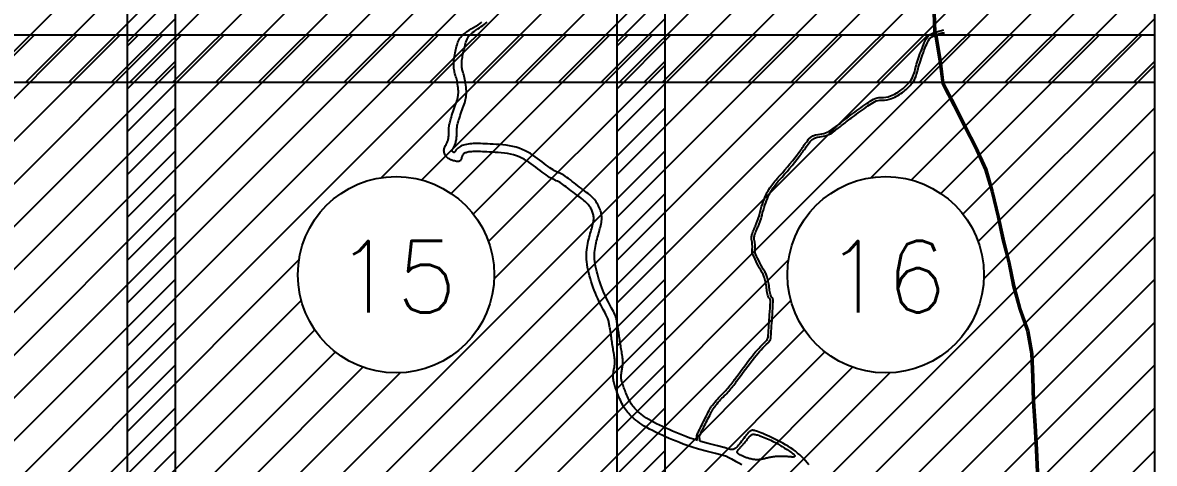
# Model space of a CAD drawing. Header units: metres. Extents: x 511708 to 512549, y 196282 to 196876.
# Drawn here: x 512452.11 to 512499.08, y 196479.93 to 196498.23 of the extents above; entities that cross this region are included whole.
import ezdxf
from ezdxf.enums import TextEntityAlignment as Align

# ---------------------------------------------------------------- set-up
doc = ezdxf.new("R2010")
doc.units = ezdxf.units.M
doc.header["$MEASUREMENT"] = 0
doc.layers.get('0').update_dxf_attribs({"linetype": 'CONTINUOUS'})
doc.styles.get("Standard").update_dxf_attribs({"font": 'Simplex.shx'})

msp = doc.modelspace()

# ---------------------------------------------------------------- hatches: boundary and pattern name
at = {"ltscale": 30}
h = msp.add_hatch(dxfattribs=at)
h.set_pattern_fill('LINE', color=2, scale=0.396, angle=45, style=0)
h.set_pattern_definition([(45, (510676.5057, 194380.4005), (-0.88904536, 0.88904536), [])])
edge = h.paths.add_edge_path(flags=16)
edge.add_arc((512447.286, 196505.707), 4.076, 0, 360)
h.paths.add_polyline_path([(512436.135, 196515.67), (512458.437, 196515.67), (512458.437, 196495.743), (512436.135, 196495.743)])
h = msp.add_hatch(dxfattribs=at)
h.set_pattern_fill('LINE', color=2, scale=0.396, angle=45, style=0)
h.set_pattern_definition([(45, (510696.8274, 194380.4005), (-0.88904536, 0.88904536), [])])
edge = h.paths.add_edge_path(flags=16)
edge.add_arc((512467.608, 196505.707), 4.076, 0, 360)
h.paths.add_polyline_path([(512456.457, 196515.67), (512478.759, 196515.67), (512478.759, 196495.743), (512456.457, 196495.743)])
h = msp.add_hatch(dxfattribs=at)
h.set_pattern_fill('LINE', color=2, scale=0.396, angle=45, style=0)
h.set_pattern_definition([(45, (510717.149, 194380.4005), (-0.88904536, 0.88904536), [])])
edge = h.paths.add_edge_path(flags=16)
edge.add_arc((512487.929, 196505.707), 4.076, 0, 360)
h.paths.add_polyline_path([(512476.779, 196515.67), (512499.08, 196515.67), (512499.08, 196495.743), (512476.779, 196495.743)])
h = msp.add_hatch(dxfattribs=at)
h.set_pattern_fill('LINE', color=2, scale=0.396, angle=45, style=0)
h.set_pattern_definition([(45, (510676.5057, 194362.4543), (-0.88904536, 0.88904536), [])])
edge = h.paths.add_edge_path(flags=16)
edge.add_arc((512447.286, 196487.76), 4.076, 0, 360)
h.paths.add_polyline_path([(512436.135, 196497.723), (512458.437, 196497.723), (512458.437, 196477.797), (512436.135, 196477.797)])
h = msp.add_hatch(dxfattribs=at)
h.set_pattern_fill('LINE', color=2, scale=0.396, angle=45, style=0)
h.set_pattern_definition([(45, (510696.8274, 194362.4543), (-0.88904536, 0.88904536), [])])
edge = h.paths.add_edge_path(flags=16)
edge.add_arc((512467.608, 196487.76), 4.076, 0, 360)
h.paths.add_polyline_path([(512456.457, 196497.723), (512478.759, 196497.723), (512478.759, 196477.797), (512456.457, 196477.797)])
h = msp.add_hatch(dxfattribs=at)
h.set_pattern_fill('LINE', color=2, scale=0.396, angle=45, style=0)
h.set_pattern_definition([(45, (510717.149, 194362.4543), (-0.88904536, 0.88904536), [])])
edge = h.paths.add_edge_path(flags=16)
edge.add_arc((512487.929, 196487.76), 4.076, 0, 360)
h.paths.add_polyline_path([(512476.779, 196497.723), (512499.08, 196497.723), (512499.08, 196477.797), (512476.779, 196477.797)])

# ---------------------------------------------------------------- linework, layer by layer
at = {"color": 3}
for p, q in [((512489.905, 196498.658), (512489.93, 196497.815)), ((512489.975, 196498.636), (512489.999, 196497.826)), ((512489.93, 196497.815), (512489.986, 196497.629)), ((512489.986, 196497.629), (512490.144, 196496.642)), ((512489.999, 196497.826), (512490.054, 196497.644)), ((512490.054, 196497.644), (512490.212, 196496.652)), ((512490.144, 196496.642), (512490.267, 196495.692)), ((512490.212, 196496.652), (512490.334, 196495.713)), ((512490.267, 196495.692), (512490.746, 196494.768)), ((512490.334, 196495.713), (512490.807, 196494.799)), ((512490.746, 196494.768), (512491.195, 196493.867)), ((512490.807, 196494.799), (512491.257, 196493.898)), ((512491.195, 196493.867), (512491.626, 196493.038)), ((512491.257, 196493.898), (512491.688, 196493.068)), ((512491.626, 196493.038), (512492.049, 196492.118)), ((512491.688, 196493.068), (512492.114, 196492.142)), ((512492.049, 196492.118), (512492.314, 196491.203)), ((512492.114, 196492.142), (512492.381, 196491.221)), ((512492.314, 196491.203), (512492.563, 196490.164)), ((512492.381, 196491.221), (512492.631, 196490.179)), ((512492.563, 196490.164), (512492.77, 196489.22)), ((512492.631, 196490.179), (512492.837, 196489.236)), ((512492.77, 196489.22), (512493.006, 196488.281)), ((512492.837, 196489.236), (512493.074, 196488.296)), ((512493.006, 196488.281), (512493.213, 196487.276)), ((512493.074, 196488.296), (512493.281, 196487.292)), ((512493.213, 196487.276), (512493.464, 196486.329)), ((512493.281, 196487.292), (512493.53, 196486.35)), ((512493.464, 196486.329), (512493.791, 196485.414)), ((512493.53, 196486.35), (512493.858, 196485.432)), ((512493.791, 196485.414), (512493.947, 196484.488)), ((512493.858, 196485.432), (512494.016, 196484.495)), ((512493.947, 196484.488), (512493.996, 196483.498)), ((512494.016, 196484.495), (512494.065, 196483.501)), ((512493.996, 196483.498), (512494.026, 196482.506)), ((512494.065, 196483.501), (512494.095, 196482.509)), ((512494.026, 196482.506), (512494.087, 196481.489)), ((512494.095, 196482.509), (512494.156, 196481.493)), ((512494.087, 196481.489), (512494.142, 196480.497)), ((512494.156, 196481.493), (512494.211, 196480.501)), ((512494.142, 196480.497), (512494.184, 196479.559)), ((512494.211, 196480.501), (512494.254, 196479.562))]:
    msp.add_line(p, q, dxfattribs=at)
at = {"color": 5, "linetype": 'Continuous', "lineweight": -3}
for points in [[(512436.135, 196515.67), (512458.437, 196515.67), (512458.437, 196495.743), (512436.135, 196495.743)], [(512456.457, 196515.67), (512478.759, 196515.67), (512478.759, 196495.743), (512456.457, 196495.743)], [(512476.779, 196515.67), (512499.08, 196515.67), (512499.08, 196495.743), (512476.779, 196495.743)], [(512436.135, 196497.723), (512458.437, 196497.723), (512458.437, 196477.797), (512436.135, 196477.797)], [(512456.457, 196497.723), (512478.759, 196497.723), (512478.759, 196477.797), (512456.457, 196477.797)], [(512476.779, 196497.723), (512499.08, 196497.723), (512499.08, 196477.797), (512476.779, 196477.797)]]:
    msp.add_lwpolyline(points, close=True, dxfattribs=at)
at = {"color": 42, "ltscale": 30}
for points in [[(512481.337, 196480.22), (512480.862, 196480.337), (512480.472, 196480.437), (512480.156, 196480.524), (512479.9, 196480.6), (512479.692, 196480.668), (512479.519, 196480.73), (512479.368, 196480.789), (512479.227, 196480.847), (512479.085, 196480.907), (512478.941, 196480.968), (512478.797, 196481.031), (512478.654, 196481.094), (512478.515, 196481.158), (512478.379, 196481.223), (512478.25, 196481.287), (512478.128, 196481.351), (512478.015, 196481.415), (512477.91, 196481.478), (512477.813, 196481.54), (512477.723, 196481.601), (512477.641, 196481.661), (512477.565, 196481.72), (512477.495, 196481.777), (512477.43, 196481.833), (512477.37, 196481.888), (512477.314, 196481.942), (512477.263, 196481.995), (512477.215, 196482.049), (512477.171, 196482.104), (512477.129, 196482.161), (512477.09, 196482.219), (512477.052, 196482.281), (512477.016, 196482.345), (512476.982, 196482.413), (512476.949, 196482.482), (512476.917, 196482.553), (512476.886, 196482.624), (512476.857, 196482.695), (512476.829, 196482.766), (512476.802, 196482.835), (512476.776, 196482.902), (512476.751, 196482.967), (512476.728, 196483.03), (512476.707, 196483.09), (512476.687, 196483.149), (512476.67, 196483.205), (512476.655, 196483.26), (512476.643, 196483.312), (512476.633, 196483.362), (512476.626, 196483.41), (512476.621, 196483.457), (512476.618, 196483.502), (512476.618, 196483.546), (512476.619, 196483.589), (512476.622, 196483.631), (512476.626, 196483.672), (512476.632, 196483.713), (512476.639, 196483.754), (512476.646, 196483.795), (512476.653, 196483.834), (512476.661, 196483.873), (512476.668, 196483.912), (512476.674, 196483.95), (512476.68, 196483.986), (512476.684, 196484.022), (512476.687, 196484.058), (512476.689, 196484.093), (512476.69, 196484.13), (512476.689, 196484.167), (512476.686, 196484.207), (512476.683, 196484.249), (512476.677, 196484.294), (512476.671, 196484.343), (512476.663, 196484.395), (512476.654, 196484.45), (512476.644, 196484.507), (512476.634, 196484.567), (512476.623, 196484.628), (512476.613, 196484.691), (512476.602, 196484.755), (512476.592, 196484.82), (512476.583, 196484.886), (512476.573, 196484.951), (512476.564, 196485.016), (512476.555, 196485.08), (512476.547, 196485.143), (512476.538, 196485.204), (512476.529, 196485.262), (512476.521, 196485.318), (512476.513, 196485.371), (512476.504, 196485.422), (512476.496, 196485.47), (512476.488, 196485.517), (512476.48, 196485.562), (512476.473, 196485.606), (512476.466, 196485.648), (512476.459, 196485.689), (512476.452, 196485.73), (512476.444, 196485.771), (512476.435, 196485.813), (512476.424, 196485.856), (512476.41, 196485.902), (512476.392, 196485.949), (512476.37, 196486), (512476.344, 196486.055), (512476.314, 196486.114), (512476.28, 196486.178), (512476.242, 196486.246), (512476.202, 196486.32), (512476.16, 196486.399), (512476.115, 196486.485), (512476.07, 196486.576), (512476.023, 196486.675), (512475.976, 196486.779), (512475.929, 196486.888), (512475.883, 196487.001), (512475.837, 196487.117), (512475.793, 196487.236), (512475.751, 196487.356), (512475.711, 196487.477), (512475.674, 196487.597), (512475.64, 196487.717), (512475.61, 196487.835), (512475.583, 196487.952), (512475.56, 196488.067), (512475.541, 196488.18), (512475.527, 196488.291), (512475.518, 196488.398), (512475.513, 196488.502), (512475.513, 196488.603), (512475.518, 196488.7), (512475.526, 196488.795), (512475.537, 196488.887), (512475.551, 196488.977), (512475.568, 196489.064), (512475.586, 196489.149), (512475.605, 196489.232), (512475.625, 196489.312), (512475.646, 196489.391), (512475.667, 196489.466), (512475.688, 196489.539), (512475.708, 196489.609), (512475.727, 196489.676), (512475.745, 196489.739), (512475.761, 196489.799), (512475.776, 196489.856), (512475.788, 196489.91), (512475.798, 196489.962), (512475.805, 196490.011), (512475.81, 196490.059), (512475.812, 196490.105), (512475.811, 196490.149), (512475.807, 196490.193), (512475.8, 196490.236), (512475.79, 196490.279), (512475.778, 196490.32), (512475.763, 196490.361), (512475.747, 196490.402), (512475.728, 196490.442), (512475.709, 196490.481), (512475.687, 196490.52), (512475.664, 196490.559), (512475.639, 196490.598), (512475.611, 196490.637), (512475.579, 196490.676), (512475.544, 196490.716), (512475.504, 196490.757), (512475.458, 196490.799), (512475.408, 196490.842), (512475.353, 196490.887), (512475.293, 196490.933), (512475.23, 196490.98), (512475.164, 196491.029), (512475.095, 196491.08), (512475.025, 196491.132), (512474.954, 196491.185), (512474.882, 196491.241), (512474.81, 196491.296), (512474.739, 196491.352), (512474.669, 196491.406), (512474.602, 196491.457), (512474.536, 196491.505), (512474.474, 196491.548), (512474.414, 196491.585), (512474.359, 196491.616), (512474.307, 196491.642), (512474.255, 196491.665), (512474.205, 196491.688), (512474.153, 196491.711), (512474.098, 196491.736), (512474.04, 196491.767), (512473.977, 196491.804), (512473.908, 196491.85), (512473.834, 196491.902), (512473.755, 196491.961), (512473.671, 196492.024), (512473.585, 196492.091), (512473.495, 196492.16), (512473.404, 196492.23), (512473.311, 196492.299), (512473.218, 196492.367), (512473.123, 196492.432), (512473.026, 196492.494), (512472.926, 196492.552), (512472.823, 196492.606), (512472.716, 196492.655), (512472.604, 196492.698), (512472.486, 196492.735), (512472.363, 196492.765), (512472.235, 196492.789), (512472.105, 196492.807), (512471.974, 196492.822), (512471.845, 196492.833), (512471.72, 196492.841), (512471.599, 196492.847), (512471.486, 196492.853), (512471.382, 196492.858), (512471.286, 196492.863), (512471.198, 196492.867), (512471.117, 196492.871), (512471.042, 196492.874), (512470.973, 196492.876), (512470.908, 196492.877), (512470.846, 196492.876), (512470.788, 196492.873), (512470.733, 196492.869), (512470.681, 196492.864), (512470.633, 196492.857), (512470.589, 196492.848), (512470.548, 196492.839), (512470.512, 196492.828), (512470.48, 196492.817), (512470.452, 196492.804), (512470.429, 196492.791), (512470.409, 196492.776), (512470.392, 196492.76), (512470.377, 196492.742), (512470.365, 196492.722), (512470.355, 196492.7), (512470.346, 196492.676), (512470.338, 196492.649), (512470.33, 196492.621), (512470.321, 196492.592), (512470.311, 196492.564), (512470.299, 196492.538), (512470.284, 196492.514), (512470.266, 196492.494), (512470.243, 196492.478), (512470.216, 196492.468), (512470.185, 196492.463), (512470.151, 196492.463), (512470.114, 196492.467), (512470.075, 196492.474), (512470.035, 196492.483), (512469.994, 196492.495), (512469.955, 196492.508), (512469.916, 196492.522), (512469.879, 196492.537), (512469.843, 196492.554), (512469.809, 196492.572), (512469.777, 196492.592), (512469.747, 196492.615), (512469.719, 196492.639), (512469.693, 196492.667), (512469.67, 196492.697), (512469.649, 196492.73), (512469.631, 196492.765), (512469.616, 196492.801), (512469.605, 196492.839), (512469.598, 196492.877), (512469.596, 196492.915), (512469.598, 196492.953), (512469.604, 196492.99), (512469.615, 196493.026), (512469.629, 196493.062), (512469.645, 196493.096), (512469.662, 196493.13), (512469.681, 196493.163), (512469.699, 196493.195), (512469.716, 196493.226), (512469.731, 196493.256), (512469.744, 196493.286), (512469.756, 196493.316), (512469.766, 196493.346), (512469.775, 196493.378), (512469.781, 196493.411), (512469.787, 196493.445), (512469.791, 196493.482), (512469.794, 196493.522), (512469.796, 196493.564), (512469.797, 196493.608), (512469.797, 196493.652), (512469.798, 196493.698), (512469.799, 196493.744), (512469.8, 196493.79), (512469.802, 196493.835), (512469.805, 196493.878), (512469.81, 196493.922), (512469.816, 196493.966), (512469.824, 196494.013), (512469.834, 196494.062), (512469.847, 196494.115), (512469.863, 196494.173), (512469.882, 196494.237), (512469.904, 196494.307), (512469.929, 196494.383), (512469.955, 196494.462), (512469.983, 196494.544), (512470.011, 196494.625), (512470.039, 196494.706), (512470.066, 196494.782), (512470.091, 196494.855), (512470.114, 196494.92), (512470.134, 196494.981), (512470.151, 196495.038), (512470.165, 196495.093), (512470.177, 196495.147), (512470.185, 196495.202), (512470.191, 196495.259), (512470.193, 196495.319), (512470.193, 196495.384), (512470.189, 196495.453), (512470.183, 196495.524), (512470.174, 196495.596), (512470.164, 196495.668), (512470.152, 196495.738), (512470.139, 196495.805), (512470.124, 196495.868), (512470.11, 196495.925), (512470.094, 196495.978), (512470.079, 196496.028), (512470.065, 196496.075), (512470.051, 196496.121), (512470.038, 196496.167), (512470.027, 196496.215), (512470.017, 196496.264), (512470.01, 196496.317), (512470.005, 196496.373), (512470.001, 196496.432), (512470, 196496.493), (512470.002, 196496.556), (512470.005, 196496.622), (512470.011, 196496.689), (512470.02, 196496.757), (512470.03, 196496.827), (512470.043, 196496.897), (512470.057, 196496.967), (512470.072, 196497.036), (512470.089, 196497.105), (512470.106, 196497.172), (512470.123, 196497.237), (512470.14, 196497.299), (512470.157, 196497.358), (512470.176, 196497.415), (512470.197, 196497.47), (512470.222, 196497.524), (512470.254, 196497.577), (512470.293, 196497.63), (512470.341, 196497.684), (512470.4, 196497.739), (512470.471, 196497.795), (512470.552, 196497.852), (512470.64, 196497.91), (512470.732, 196497.969), (512470.826, 196498.027), (512470.919, 196498.085), (512471.009, 196498.141), (512471.093, 196498.196), (512471.169, 196498.249)], [(512480.117, 196480.881), (512480.006, 196480.914), (512479.804, 196480.98), (512479.636, 196481.04), (512479.49, 196481.097), (512479.354, 196481.153), (512479.217, 196481.211), (512479.078, 196481.27), (512478.939, 196481.33), (512478.802, 196481.391), (512478.668, 196481.453), (512478.538, 196481.514), (512478.415, 196481.575), (512478.299, 196481.636), (512478.192, 196481.695), (512478.094, 196481.753), (512478.004, 196481.81), (512477.921, 196481.866), (512477.846, 196481.92), (512477.777, 196481.973), (512477.715, 196482.024), (512477.657, 196482.073), (512477.605, 196482.12), (512477.557, 196482.167), (512477.513, 196482.212), (512477.472, 196482.258), (512477.434, 196482.305), (512477.399, 196482.353), (512477.365, 196482.404), (512477.333, 196482.458), (512477.302, 196482.515), (512477.272, 196482.574), (512477.243, 196482.637), (512477.214, 196482.7), (512477.187, 196482.764), (512477.161, 196482.828), (512477.136, 196482.892), (512477.111, 196482.954), (512477.088, 196483.013), (512477.066, 196483.071), (512477.046, 196483.126), (512477.027, 196483.179), (512477.01, 196483.229), (512476.995, 196483.277), (512476.982, 196483.322), (512476.971, 196483.365), (512476.962, 196483.405), (512476.956, 196483.442), (512476.952, 196483.478), (512476.95, 196483.513), (512476.949, 196483.546), (512476.951, 196483.58), (512476.954, 196483.614), (512476.958, 196483.648), (512476.964, 196483.684), (512476.97, 196483.721), (512476.977, 196483.759), (512476.985, 196483.797), (512476.992, 196483.837), (512476.999, 196483.877), (512477.006, 196483.917), (512477.012, 196483.958), (512477.016, 196483.999), (512477.019, 196484.04), (512477.021, 196484.082), (512477.021, 196484.126), (512477.02, 196484.171), (512477.018, 196484.217), (512477.014, 196484.266), (512477.008, 196484.317), (512477.001, 196484.372), (512476.993, 196484.428), (512476.984, 196484.487), (512476.974, 196484.548), (512476.963, 196484.61), (512476.952, 196484.674), (512476.941, 196484.738), (512476.931, 196484.804), (512476.92, 196484.87), (512476.911, 196484.936), (512476.901, 196485.002), (512476.892, 196485.068), (512476.883, 196485.132), (512476.874, 196485.194), (512476.866, 196485.255), (512476.857, 196485.313), (512476.849, 196485.369), (512476.84, 196485.423), (512476.832, 196485.474), (512476.823, 196485.524), (512476.815, 196485.572), (512476.807, 196485.619), (512476.799, 196485.665), (512476.792, 196485.711), (512476.785, 196485.757), (512476.777, 196485.803), (512476.768, 196485.85), (512476.758, 196485.898), (512476.745, 196485.948), (512476.73, 196486), (512476.71, 196486.054), (512476.687, 196486.111), (512476.659, 196486.172), (512476.626, 196486.237), (512476.59, 196486.305), (512476.551, 196486.377), (512476.509, 196486.454), (512476.465, 196486.536), (512476.419, 196486.622), (512476.373, 196486.713), (512476.327, 196486.81), (512476.281, 196486.911), (512476.235, 196487.016), (512476.19, 196487.124), (512476.147, 196487.235), (512476.105, 196487.346), (512476.066, 196487.459), (512476.028, 196487.571), (512475.994, 196487.682), (512475.962, 196487.793), (512475.934, 196487.901), (512475.909, 196488.008), (512475.888, 196488.113), (512475.871, 196488.215), (512475.858, 196488.315), (512475.849, 196488.411), (512475.845, 196488.504), (512475.845, 196488.594), (512475.849, 196488.681), (512475.856, 196488.766), (512475.867, 196488.849), (512475.879, 196488.929), (512475.895, 196489.009), (512475.912, 196489.087), (512475.93, 196489.164), (512475.95, 196489.241), (512475.97, 196489.316), (512475.99, 196489.391), (512476.011, 196489.464), (512476.032, 196489.535), (512476.052, 196489.606), (512476.071, 196489.675), (512476.088, 196489.742), (512476.104, 196489.808), (512476.118, 196489.872), (512476.13, 196489.935), (512476.138, 196489.997), (512476.144, 196490.058), (512476.146, 196490.118), (512476.144, 196490.178), (512476.138, 196490.237), (512476.127, 196490.295), (512476.114, 196490.353), (512476.097, 196490.41), (512476.077, 196490.466), (512476.054, 196490.521), (512476.03, 196490.575), (512476.004, 196490.628), (512475.976, 196490.68), (512475.946, 196490.731), (512475.914, 196490.781), (512475.879, 196490.831), (512475.84, 196490.88), (512475.798, 196490.93), (512475.752, 196490.979), (512475.7, 196491.028), (512475.644, 196491.078), (512475.583, 196491.128), (512475.518, 196491.179), (512475.449, 196491.231), (512475.378, 196491.285), (512475.304, 196491.339), (512475.228, 196491.396), (512475.151, 196491.454), (512475.073, 196491.514), (512474.995, 196491.574), (512474.918, 196491.635), (512474.842, 196491.694), (512474.769, 196491.75), (512474.698, 196491.802), (512474.63, 196491.849), (512474.567, 196491.89), (512474.509, 196491.923), (512474.454, 196491.951), (512474.402, 196491.975), (512474.35, 196491.998), (512474.299, 196492.021), (512474.246, 196492.046), (512474.19, 196492.074), (512474.129, 196492.109), (512474.064, 196492.152), (512473.994, 196492.201), (512473.919, 196492.256), (512473.84, 196492.316), (512473.756, 196492.38), (512473.668, 196492.446), (512473.577, 196492.515), (512473.483, 196492.585), (512473.386, 196492.654), (512473.286, 196492.722), (512473.181, 196492.788), (512473.073, 196492.851), (512472.96, 196492.91), (512472.843, 196492.964), (512472.72, 196493.012), (512472.591, 196493.053), (512472.456, 196493.087), (512472.318, 196493.113), (512472.177, 196493.134), (512472.036, 196493.15), (512471.897, 196493.162), (512471.762, 196493.171), (512471.634, 196493.178), (512471.513, 196493.184), (512471.401, 196493.189), (512471.299, 196493.195), (512471.204, 196493.199), (512471.116, 196493.203), (512471.033, 196493.206), (512470.955, 196493.207), (512470.88, 196493.207), (512470.807, 196493.204), (512470.735, 196493.2), (512470.665, 196493.193), (512470.597, 196493.184), (512470.531, 196493.172), (512470.468, 196493.157), (512470.408, 196493.14), (512470.353, 196493.12), (512470.302, 196493.098), (512470.256, 196493.072), (512470.215, 196493.044), (512470.178, 196493.015), (512470.146, 196492.986), (512470.118, 196492.957), (512470.095, 196492.93), (512470.075, 196492.906), (512470.059, 196492.885), (512470.046, 196492.868), (512470.036, 196492.856), (512470.029, 196492.847), (512470.023, 196492.841), (512470.019, 196492.837), (512470.015, 196492.836), (512470.01, 196492.837), (512470.006, 196492.839), (512469.999, 196492.841), (512469.992, 196492.844), (512469.984, 196492.848), (512469.976, 196492.853), (512469.968, 196492.858), (512469.959, 196492.863), (512469.952, 196492.868), (512469.945, 196492.873), (512469.939, 196492.879), (512469.934, 196492.884), (512469.931, 196492.89), (512469.929, 196492.897), (512469.929, 196492.905), (512469.931, 196492.914), (512469.934, 196492.924), (512469.94, 196492.937), (512469.947, 196492.951), (512469.957, 196492.967), (512469.968, 196492.986), (512469.98, 196493.007), (512469.993, 196493.029), (512470.006, 196493.055), (512470.02, 196493.082), (512470.034, 196493.112), (512470.048, 196493.143), (512470.061, 196493.178), (512470.073, 196493.214), (512470.085, 196493.252), (512470.095, 196493.293), (512470.105, 196493.335), (512470.113, 196493.378), (512470.119, 196493.424), (512470.123, 196493.471), (512470.126, 196493.518), (512470.128, 196493.567), (512470.13, 196493.615), (512470.13, 196493.663), (512470.131, 196493.709), (512470.132, 196493.755), (512470.133, 196493.798), (512470.136, 196493.838), (512470.139, 196493.878), (512470.144, 196493.917), (512470.151, 196493.958), (512470.16, 196494.001), (512470.172, 196494.048), (512470.187, 196494.1), (512470.204, 196494.158), (512470.225, 196494.224), (512470.249, 196494.296), (512470.275, 196494.372), (512470.302, 196494.451), (512470.33, 196494.531), (512470.358, 196494.612), (512470.385, 196494.69), (512470.411, 196494.765), (512470.435, 196494.835), (512470.456, 196494.902), (512470.475, 196494.966), (512470.492, 196495.029), (512470.505, 196495.092), (512470.515, 196495.158), (512470.522, 196495.226), (512470.525, 196495.299), (512470.525, 196495.376), (512470.521, 196495.458), (512470.514, 196495.542), (512470.504, 196495.627), (512470.493, 196495.711), (512470.48, 196495.792), (512470.465, 196495.868), (512470.45, 196495.938), (512470.435, 196496.001), (512470.42, 196496.056), (512470.406, 196496.107), (512470.392, 196496.153), (512470.379, 196496.196), (512470.367, 196496.238), (512470.356, 196496.279), (512470.347, 196496.321), (512470.34, 196496.365), (512470.335, 196496.41), (512470.333, 196496.458), (512470.332, 196496.507), (512470.333, 196496.559), (512470.336, 196496.613), (512470.342, 196496.668), (512470.349, 196496.726), (512470.359, 196496.786), (512470.37, 196496.847), (512470.383, 196496.91), (512470.397, 196496.974), (512470.412, 196497.038), (512470.427, 196497.103), (512470.443, 196497.167), (512470.458, 196497.231), (512470.473, 196497.294), (512470.489, 196497.356), (512470.507, 196497.417), (512470.528, 196497.477), (512470.553, 196497.536), (512470.584, 196497.594), (512470.621, 196497.651), (512470.667, 196497.706), (512470.721, 196497.76), (512470.783, 196497.813), (512470.85, 196497.865), (512470.922, 196497.915), (512470.995, 196497.965), (512471.068, 196498.014), (512471.139, 196498.061), (512471.207, 196498.109), (512471.271, 196498.155), (512471.329, 196498.201), (512471.384, 196498.245)], [(512484.741, 196479.871), (512484.675, 196479.955), (512484.604, 196480.039), (512484.529, 196480.121), (512484.45, 196480.202), (512484.365, 196480.281), (512484.276, 196480.358), (512484.181, 196480.433), (512484.083, 196480.505), (512483.98, 196480.574), (512483.875, 196480.64), (512483.767, 196480.705), (512483.658, 196480.766), (512483.548, 196480.826), (512483.437, 196480.883), (512483.327, 196480.938), (512483.219, 196480.99), (512483.113, 196481.039), (512483.012, 196481.085), (512482.916, 196481.127), (512482.827, 196481.165), (512482.746, 196481.198), (512482.674, 196481.227), (512482.613, 196481.25), (512482.561, 196481.269), (512482.517, 196481.283), (512482.479, 196481.293), (512482.448, 196481.299), (512482.421, 196481.301), (512482.397, 196481.301), (512482.375, 196481.298), (512482.355, 196481.293), (512482.334, 196481.285), (512482.313, 196481.273), (512482.29, 196481.256), (512482.265, 196481.235), (512482.238, 196481.207), (512482.207, 196481.173), (512482.172, 196481.132), (512482.132, 196481.082), (512482.089, 196481.027), (512482.043, 196480.968), (512481.996, 196480.906), (512481.948, 196480.844), (512481.902, 196480.784), (512481.857, 196480.728), (512481.816, 196480.678), (512481.779, 196480.634), (512481.746, 196480.598), (512481.715, 196480.569), (512481.686, 196480.546), (512481.659, 196480.528), (512481.632, 196480.515), (512481.605, 196480.506), (512481.577, 196480.501), (512481.547, 196480.5), (512481.513, 196480.502), (512481.473, 196480.509), (512481.427, 196480.52), (512481.371, 196480.536), (512481.304, 196480.559), (512481.224, 196480.587), (512481.208, 196480.593)], [(512481.208, 196480.593), (512480.947, 196480.657), (512480.565, 196480.755), (512480.256, 196480.84), (512480.233, 196480.847)], [(512481.337, 196480.22), (512481.528, 196480.113), (512481.694, 196480.022), (512481.837, 196479.947), (512481.96, 196479.886)]]:
    msp.add_lwpolyline(points, dxfattribs=at)
for points in [[(512480.117, 196480.881, -0.041836), (512480.089, 196481.051, -0.126574), (512480.099, 196481.108, -0.006654), (512480.177, 196481.276, -0.004111), (512480.309, 196481.545, -0.002353), (512480.602, 196482.123, -0.012992), (512480.658, 196482.226, -0.033179), (512480.741, 196482.35, -0.015356), (512480.946, 196482.598, -0.023274), (512481.146, 196482.806, 0.024122), (512481.339, 196483.007, 0.023012), (512481.661, 196483.413, -0.009667), (512482.401, 196484.399, -0.041854), (512482.946, 196484.988, 0.161746), (512483.05, 196485.173, 0.030326), (512483.057, 196485.231, 0.002015), (512483.113, 196486.1, 0.001069), (512483.143, 196486.635, 0.011505), (512483.145, 196486.684, 0.201144), (512483.108, 196486.776, -0.1348), (512483.036, 196486.902, -0.038941), (512482.996, 196487.135, 0.033893), (512482.953, 196487.403, 0.007304), (512482.897, 196487.627, 0.023432), (512482.875, 196487.696, 0.049793), (512482.797, 196487.859, -0.022246), (512482.602, 196488.211, -0.010673), (512482.42, 196488.596, -0.053431), (512482.394, 196488.678, -0.077253), (512482.388, 196488.788, 0.038785), (512482.394, 196489.006, 0.042092), (512482.363, 196489.23, -0.09111), (512482.359, 196489.335, -0.044729), (512482.379, 196489.416, -0.014636), (512482.466, 196489.656, -0.008568), (512482.539, 196489.829, 0.010271), (512482.599, 196489.974, 0.036564), (512482.691, 196490.268, -0.025413), (512482.813, 196490.694, -0.022352), (512482.957, 196491.063, -0.032764), (512483.083, 196491.303, -0.048332), (512483.426, 196491.757, 0.021332), (512484.254, 196492.74, 0.014902), (512484.551, 196493.149, -0.025591), (512484.729, 196493.383, -0.203648), (512485.126, 196493.585, 0.143179), (512485.709, 196493.798, 0.00971), (512486.079, 196494.082, -0.00882), (512486.485, 196494.396, -0.007892), (512487.145, 196494.87, -0.019376), (512487.423, 196495.048, -0.152503), (512487.731, 196495.119, 0.116741), (512488.134, 196495.183, 0.033955), (512488.385, 196495.307, 0.035467), (512488.606, 196495.457, 0.057876), (512488.934, 196495.784, 0.085023), (512489.086, 196496.061, 0.024358), (512489.171, 196496.349, -0.022317), (512489.261, 196496.664, -0.006423), (512489.384, 196497.013, -0.007551), (512489.496, 196497.306, -0.045452), (512489.661, 196497.629, -0.117473), (512489.762, 196497.729, -0.031672), (512489.803, 196497.75, -0.00798), (512489.968, 196497.819, -0.024846), (512490.137, 196497.877, -0.020854), (512490.344, 196497.928)], [(512480.233, 196480.847, -0.045555), (512480.202, 196481.023, -0.127332), (512480.213, 196481.087, -0.005909), (512480.291, 196481.254, -0.004032), (512480.409, 196481.495, -0.002432), (512480.697, 196482.062, -0.013178), (512480.753, 196482.165, -0.032992), (512480.833, 196482.284, -0.015118), (512481.031, 196482.525, -0.023629), (512481.23, 196482.732, 0.024228), (512481.424, 196482.933, 0.022946), (512481.744, 196483.337, -0.009525), (512482.488, 196484.329, -0.042026), (512483.051, 196484.937, 0.161695), (512483.159, 196485.129, 0.030482), (512483.167, 196485.189, 0.002006), (512483.225, 196486.094, 0.001077), (512483.257, 196486.655, 0.011494), (512483.259, 196486.708, 0.202009), (512483.219, 196486.805, -0.136772), (512483.144, 196486.937, -0.037098), (512483.105, 196487.166, 0.032753), (512483.062, 196487.427, 0.007718), (512483.004, 196487.663, 0.024035), (512482.981, 196487.737, 0.049383), (512482.899, 196487.906, -0.022741), (512482.702, 196488.26, -0.010372), (512482.53, 196488.627, -0.053437), (512482.506, 196488.702, -0.077252), (512482.501, 196488.806, 0.038799), (512482.506, 196489.012, 0.042263), (512482.477, 196489.224, -0.0921), (512482.473, 196489.322, -0.043924), (512482.491, 196489.397, -0.014341), (512482.572, 196489.617, -0.009052), (512482.644, 196489.788, 0.010492), (512482.705, 196489.936, 0.036686), (512482.797, 196490.232, -0.025799), (512482.918, 196490.655, -0.02212), (512483.058, 196491.012, -0.032307), (512483.18, 196491.244, -0.048989), (512483.52, 196491.695, 0.021617), (512484.343, 196492.671, 0.014657), (512484.629, 196493.065, -0.025144), (512484.801, 196493.292, -0.203962), (512485.192, 196493.49, 0.14306), (512485.766, 196493.7, 0.009952), (512486.14, 196493.988, -0.00903), (512486.552, 196494.305, -0.007794), (512487.195, 196494.768, -0.019107), (512487.468, 196494.942, -0.151809), (512487.77, 196495.013, 0.114154), (512488.174, 196495.077, 0.035562), (512488.439, 196495.206, 0.035836), (512488.681, 196495.371, 0.057507), (512489.028, 196495.717, 0.08531), (512489.188, 196496.008, 0.024053), (512489.275, 196496.308, -0.022505), (512489.368, 196496.629, -0.006215), (512489.493, 196496.985, -0.008044), (512489.597, 196497.257, -0.044958), (512489.749, 196497.552, -0.120172), (512489.839, 196497.64, -0.029008), (512489.87, 196497.656, -0.006908), (512490.006, 196497.713, -0.025919), (512490.174, 196497.772, -0.022236), (512490.375, 196497.821)]]:
    msp.add_lwpolyline(points, format="xyb", dxfattribs=at)
msp.add_lwpolyline([(512481.924, 196480.613), (512481.948, 196480.64), (512481.972, 196480.668), (512481.997, 196480.697), (512482.022, 196480.727), (512482.048, 196480.757), (512482.073, 196480.788), (512482.098, 196480.82), (512482.124, 196480.852), (512482.15, 196480.884), (512482.175, 196480.915), (512482.2, 196480.946), (512482.224, 196480.976), (512482.248, 196481.004), (512482.27, 196481.03), (512482.291, 196481.054), (512482.311, 196481.075), (512482.329, 196481.092), (512482.345, 196481.107), (512482.362, 196481.118), (512482.378, 196481.127), (512482.394, 196481.133), (512482.412, 196481.137), (512482.431, 196481.139), (512482.452, 196481.139), (512482.475, 196481.138), (512482.502, 196481.134), (512482.532, 196481.128), (512482.566, 196481.12), (512482.605, 196481.109), (512482.648, 196481.095), (512482.698, 196481.079), (512482.753, 196481.059), (512482.814, 196481.035), (512482.881, 196481.009), (512482.95, 196480.98), (512483.022, 196480.95), (512483.093, 196480.919), (512483.163, 196480.888), (512483.231, 196480.856), (512483.293, 196480.826), (512483.35, 196480.797), (512483.402, 196480.769), (512483.45, 196480.741), (512483.496, 196480.714), (512483.54, 196480.686), (512483.584, 196480.658), (512483.63, 196480.629), (512483.678, 196480.599), (512483.729, 196480.566), (512483.782, 196480.533), (512483.836, 196480.498), (512483.889, 196480.464), (512483.941, 196480.431), (512483.988, 196480.399), (512484.031, 196480.37), (512484.068, 196480.343), (512484.097, 196480.32), (512484.119, 196480.299), (512484.135, 196480.282), (512484.146, 196480.267), (512484.152, 196480.254), (512484.155, 196480.243), (512484.155, 196480.233), (512484.153, 196480.225), (512484.15, 196480.217), (512484.145, 196480.21), (512484.139, 196480.204), (512484.13, 196480.199), (512484.118, 196480.195), (512484.103, 196480.193), (512484.084, 196480.191), (512484.061, 196480.191), (512484.033, 196480.192), (512484.002, 196480.194), (512483.967, 196480.197), (512483.928, 196480.201), (512483.887, 196480.205), (512483.844, 196480.209), (512483.798, 196480.213), (512483.751, 196480.216), (512483.704, 196480.218), (512483.655, 196480.22), (512483.606, 196480.221), (512483.557, 196480.221), (512483.507, 196480.22), (512483.458, 196480.218), (512483.409, 196480.215), (512483.36, 196480.211), (512483.312, 196480.206), (512483.266, 196480.2), (512483.22, 196480.193), (512483.175, 196480.185), (512483.131, 196480.176), (512483.089, 196480.167), (512483.048, 196480.158), (512483.009, 196480.149), (512482.971, 196480.139), (512482.935, 196480.13), (512482.9, 196480.121), (512482.865, 196480.113), (512482.83, 196480.105), (512482.796, 196480.098), (512482.761, 196480.092), (512482.725, 196480.087), (512482.687, 196480.084), (512482.649, 196480.082), (512482.61, 196480.081), (512482.57, 196480.081), (512482.53, 196480.082), (512482.49, 196480.085), (512482.449, 196480.09), (512482.409, 196480.095), (512482.37, 196480.102), (512482.331, 196480.111), (512482.293, 196480.12), (512482.256, 196480.13), (512482.22, 196480.141), (512482.184, 196480.153), (512482.149, 196480.165), (512482.116, 196480.177), (512482.084, 196480.19), (512482.053, 196480.202), (512482.023, 196480.214), (512481.995, 196480.226), (512481.969, 196480.238), (512481.944, 196480.249), (512481.922, 196480.26), (512481.901, 196480.27), (512481.883, 196480.28), (512481.866, 196480.289), (512481.851, 196480.297), (512481.838, 196480.306), (512481.826, 196480.314), (512481.815, 196480.322), (512481.805, 196480.331), (512481.796, 196480.341), (512481.788, 196480.351), (512481.781, 196480.362), (512481.775, 196480.374), (512481.771, 196480.386), (512481.769, 196480.4), (512481.77, 196480.414), (512481.773, 196480.429), (512481.779, 196480.445), (512481.789, 196480.462), (512481.802, 196480.48), (512481.818, 196480.5), (512481.836, 196480.52), (512481.856, 196480.541), (512481.877, 196480.564), (512481.9, 196480.588)], close=True, dxfattribs=at)
at = {"color": 5, "ltscale": 30}
for centre in [(512467.608, 196487.76), (512487.929, 196487.76)]:
    msp.add_circle(centre, 4.076, dxfattribs=at)

# ---------------------------------------------------------------- texts
for s, p in [('15', (512467.608, 196486.196)), ('16', (512487.929, 196486.196))]:
    msp.add_text(s, height=2.97, dxfattribs=at).set_placement(p, align=Align.CENTER)

doc.saveas('drawing.dxf')
